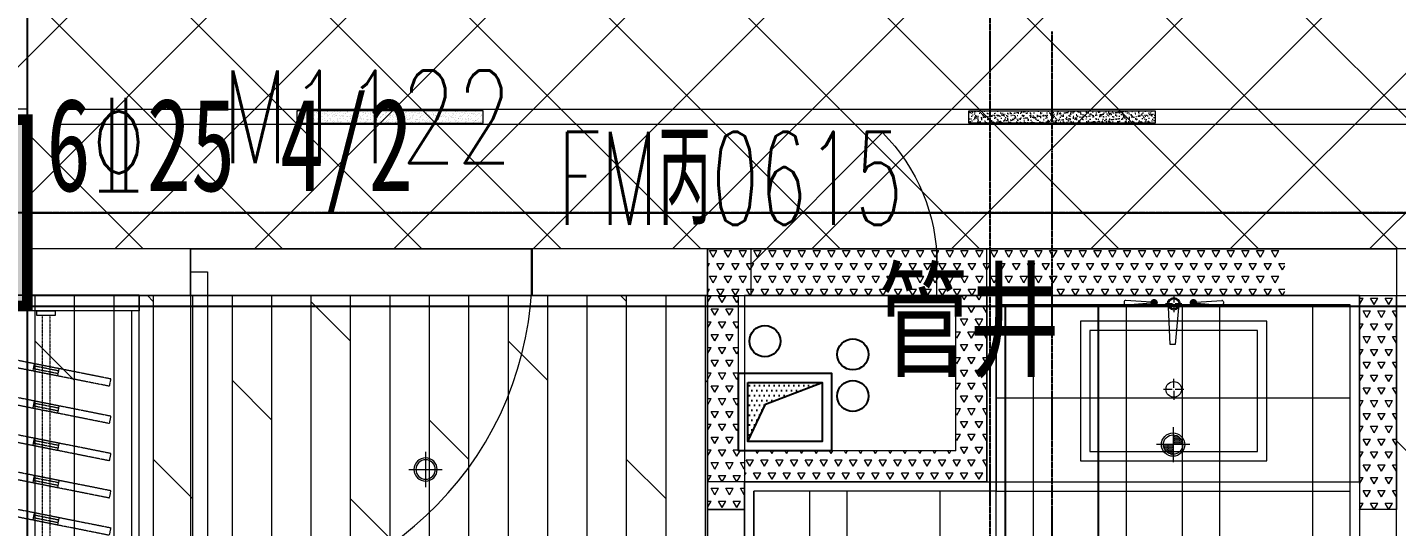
# Model space of a CAD drawing. Header units: millimetres. Extents: x 33621 to 401573, y -91663 to 133135.
# Drawn here: x 125397 to 129807, y 48901 to 50508 of the extents above; entities that cross this region are included whole.
import ezdxf

# ---------------------------------------------------------------- set-up
doc = ezdxf.new("R2010")
doc.units = ezdxf.units.MM
doc.header["$LTSCALE"] = 10
for name, pattern in [('CENTER2', [1.125, 0.75, -0.125, 0.125, -0.125]), ('DASH', [0.35, 0.25, -0.1]), ('DOT', [0.2, 0.1, -0.1]), ('DOTE', [2.42, 2, -0.2, 0.02, -0.2])]:
    doc.linetypes.add(name, pattern=pattern)
doc.layers.get('0').update_dxf_attribs({"color": 253})
doc.layers.add('0a', color=253, linetype='Continuous', plot=False)
for name, color, linetype in [('0a填充', 253, 'Continuous'), ('ELE', 253, 'Continuous'), ('GRID', 253, 'CENTER2'), ('VPIPE-污水', 253, 'Continuous'), ('VPIPE-热给水', 253, 'Continuous'), ('VPIPE-给水', 253, 'Continuous'), ('WINDOW_TEXT', 253, 'Continuous'), ('填充', 253, 'Continuous'), ('柱', 253, 'Continuous'), ('梁', 253, 'Continuous'), ('梁原位标注', 253, 'Continuous'), ('次梁', 253, 'Continuous'), ('洁具', 253, 'Continuous'), ('风道（排气道）', 253, 'Continuous')]:
    doc.layers.add(name, color=color, linetype=linetype)
for name, color, linetype, lineweight in [('DOOR【门】', 253, 'Continuous', 0), ('DS-4BS-FINISH【墙完成线】', 253, 'Continuous', 0), ('FC-FLOOR【地材分格】', 253, 'Continuous', 0), ('FF-FIXT【洁具】', 253, 'Continuous', 0), ('FF-FURN【成品家具】', 253, 'Continuous', 0), ('FF-FURN【成品家私】', 253, 'Continuous', 0), ('RC-FIN【天花轮廓线】', 253, 'Continuous', 0), ('RC-LIGHT【天花灯具】', 253, 'Continuous', 0), ('RC-Modelling【天花造型】', 253, 'Continuous', 0), ('RC-STR【天花细线】', 253, 'Continuous', 0), ('TXT【平面空间文字】', 253, 'Continuous', 0), ('WALL', 253, 'Continuous', 0), ('Wall【新建墙】', 253, 'Continuous', 0), ('WINDOW', 253, 'Continuous', 0), ('新建墙体', 253, 'Continuous', 0)]:
    doc.layers.add(name, color=color, linetype=linetype, lineweight=lineweight)
doc.styles.add('_TCH_WINDOW', font='SIMPLEX', dxfattribs={"bigfont": 'GBCBIG'})
doc.styles.add('SUN', font='romans.shx', dxfattribs={"width": 0.8, "bigfont": 'hzdx.shx'})
pattern_1 = [(90, (110816.51, 55975.26), (-127, 8e-15), []), (135, (110816.5, 55975.26), (-254, -254), [179.605, -359.21])]

# ---------------------------------------------------------------- blocks, each defined once
blk = doc.blocks.new('$DorLib2D$00000001')
for p, q in [((0.45, 0.975), (0.5, 0.975)), ((0.45, 0), (0.45, 0.975)), ((0.5, 0), (0.5, 0.975)), ((0.5, 0), (0.45, 0))]:
    blk.add_line(p, q)
at = {"lineweight": 13}
blk.add_arc((0.475, 0), 0.975, 91.4693, 180, dxfattribs=at)
blk = doc.blocks.new('海龙0109180699')
for points in [[(-1740, 7095.5), (-1740, 7145.5), (-1140, 7145.5), (-1140, 7095.5)], [(-1740, 7145.5), (-1740, 5345.5), (-1140, 5345.5), (-1140, 7145.5)]]:
    blk.add_lwpolyline(points, close=True)
at = {"color": 8}
blk.add_lwpolyline([(-1470, 7080.5), (-1470, 7095.5), (-1410, 7095.5), (-1410, 7080.5)], close=True, dxfattribs=at)
at = {"color": 8, "linetype": 'DASH', "ltscale": 0.006}
for points in [[(-1452.5, 7080.5), (-1452.5, 5410.5)], [(-1427.5, 7080.5), (-1427.5, 5410.5)]]:
    blk.add_lwpolyline(points, dxfattribs=at)
at = {"color": 8}
blk.add_lwpolyline([(-1165, 7095.5), (-1165, 5395.5)], dxfattribs=at)
at = {"color": 8, "linetype": 'DASH', "ltscale": 0.006}
for points in [[(-1643.5, 6958.7), (-1231.6, 6876.8), (-1236.5, 6852.3), (-1648.4, 6934.2)], [(-1476.8, 6925.6), (-1398.3, 6909.9), (-1403.2, 6885.4), (-1481.7, 6901)], [(-1478.3, 6918.2), (-1399.8, 6902.6), (-1401.7, 6892.8), (-1480.2, 6908.4)], [(-1643.5, 6838.7), (-1231.6, 6756.8), (-1236.5, 6732.3), (-1648.4, 6814.2)], [(-1476.8, 6805.6), (-1398.3, 6789.9), (-1403.2, 6765.4), (-1481.7, 6781)], [(-1478.3, 6798.2), (-1399.8, 6782.6), (-1401.7, 6772.8), (-1480.2, 6788.4)], [(-1643.5, 6718.7), (-1231.6, 6636.8), (-1236.5, 6612.3), (-1648.4, 6694.2)], [(-1476.8, 6685.6), (-1398.3, 6669.9), (-1403.2, 6645.4), (-1481.7, 6661)], [(-1478.3, 6678.2), (-1399.8, 6662.6), (-1401.7, 6652.8), (-1480.2, 6668.4)], [(-1643.5, 6598.7), (-1231.6, 6516.8), (-1236.5, 6492.3), (-1648.4, 6574.2)], [(-1476.8, 6565.6), (-1398.3, 6549.9), (-1403.2, 6525.4), (-1481.7, 6541)], [(-1478.3, 6558.2), (-1399.8, 6542.6), (-1401.7, 6532.8), (-1480.2, 6548.4)], [(-1643.5, 6478.7), (-1231.6, 6396.8), (-1236.5, 6372.3), (-1648.4, 6454.2)], [(-1476.8, 6445.6), (-1398.3, 6429.9), (-1403.2, 6405.4), (-1481.7, 6421)], [(-1478.3, 6438.2), (-1399.8, 6422.6), (-1401.7, 6412.8), (-1480.2, 6428.4)]]:
    blk.add_lwpolyline(points, close=True, dxfattribs=at)
blk = doc.blocks.new('A$C434F664F')
at = {"layer": '0a填充'}
h = blk.add_hatch(color=256, dxfattribs=at)
h.paths.add_polyline_path([(936, 75), (942, 75), (942, 81), (936, 81)])
h.paths.add_polyline_path([(898, 99), (904, 99), (904, 105), (898, 105)])
h.paths.add_polyline_path([(864, 99), (870, 99), (870, 105), (864, 105)])
h.paths.add_polyline_path([(864, 75), (870, 75), (870, 81), (864, 81)])
h.paths.add_polyline_path([(792, 75), (798, 75), (798, 81), (792, 81)])
h.paths.add_polyline_path([(720, 75), (726, 75), (726, 81), (720, 81)])
h.paths.add_polyline_path([(648, 75), (654, 75), (654, 81), (648, 81)])
h.paths.add_polyline_path([(576, 75), (582, 75), (582, 81), (576, 81)])
h.paths.add_polyline_path([(504, 75), (510, 75), (510, 81), (504, 81)])
h.paths.add_polyline_path([(432, 75), (438, 75), (438, 81), (432, 81)])
h.paths.add_polyline_path([(360, 99), (366, 99), (366, 105), (360, 105)])
h.paths.add_polyline_path([(360, 75), (366, 75), (366, 81), (360, 81)])
h.paths.add_polyline_path([(326, 99), (332, 99), (332, 105), (326, 105)])
h.paths.add_polyline_path([(288, 75), (294, 75), (294, 81), (288, 81)])
h.paths.add_polyline_path([(216, 75), (222, 75), (222, 81), (216, 81)])
h.paths.add_polyline_path([(144, 75), (150, 75), (150, 81), (144, 81)])
h.paths.add_polyline_path([(72, 99), (78, 99), (78, 105), (72, 105)])
h.paths.add_polyline_path([(72, 75), (78, 75), (78, 81), (72, 81)])
h.paths.add_polyline_path([(38, 99), (44, 99), (44, 105), (38, 105)])
h.paths.add_polyline_path([(0, 75), (6, 75), (6, 81), (0, 81)])
blk = doc.blocks.new('海龙0425175846')
at = {"layer": 'GRID', "ltscale": 0.01}
for p, q in [((446.442, 256.97), (446.442, 41.921)), ((448.442, 158.857), (448.442, 61.356)), ((497.558, 153.02), (-487.558, 153.02))]:
    blk.add_line(p, q, dxfattribs=at)
at = {"layer": '柱', "const_width": 0.35}
blk.add_lwpolyline([(415.442, 150.02), (415.442, 156.02), (409.442, 156.02), (409.442, 150.02)], close=True, dxfattribs=at)
at = {"layer": '梁', "ltscale": 0.01}
for p, q in [((415.442, 156.02), (415.442, 174.02)), ((415.442, 153.02), (481.442, 153.02)), ((415.442, 150.02), (481.442, 150.02)), ((415.442, 81.02), (415.442, 150.02))]:
    blk.add_line(p, q, dxfattribs=at)
at = {"layer": '次梁'}
for p, q in [((446.942, 78.02), (446.942, 150.02)), ((449.942, 78.02), (449.942, 150.02))]:
    blk.add_line(p, q, dxfattribs=at)
at = {"layer": '0a填充'}
blk.add_blockref('A$C434F664F', (-454.558, 75.02), dxfattribs=at)
at = {"layer": '梁原位标注', "width": 0.7}
blk.add_text('6%%13225 4/2', height=3, dxfattribs=at).set_placement((416.055, 153.72))
blk = doc.blocks.new('圆形筒灯')
at = {"color": 251, "linetype": 'DOTE', "ltscale": 43.504693}
blk.add_line((0, 90.6), (0, -90.6), dxfattribs=at)
at = {"color": 251, "linetype": 'DOTE', "ltscale": 41.297046}
blk.add_line((86, 0), (-86, 0), dxfattribs=at)
blk.add_ellipse((0, 0), major_axis=(-42.4, 42.4), ratio=1, start_param=2.355868237233172, end_param=8.639053544412757)
at = {"color": 251}
blk.add_ellipse((0, 0), major_axis=(35.4, 35.4), ratio=1, start_param=5.49871431692557, end_param=11.78189962410516, dxfattribs=at)
blk = doc.blocks.new('ZL_0603125599')
at = {"layer": 'RC-Modelling【天花造型】'}
blk.add_lwpolyline([(-133, 653.5), (966.9, 653.5), (966.9, 503.5), (-133, 503.5)], close=True, dxfattribs=at)
at = {"layer": 'RC-LIGHT【天花灯具】', "xscale": 0.625, "yscale": 0.625, "zscale": 0.625}
blk.add_blockref('圆形筒灯', (210, -56.6), dxfattribs=at)
blk = doc.blocks.new('防雾筒灯')
at = {"ltscale": 30}
h = blk.add_hatch(dxfattribs=at)
h.set_pattern_fill('DOTS', color=251, scale=3)
h.set_pattern_definition([(0, (-62.322, -46.6336), (2.38125, 4.7625), [0, -4.7625])])
edge = h.paths.add_edge_path()
edge.add_ellipse((0, 0), major_axis=(35.4, 35.4), ratio=1, start_angle=315, end_angle=405)
edge.add_line((0, 50), (0, 0))
edge.add_line((0, 0), (50, 0))
edge = h.paths.add_edge_path()
edge.add_line((0, 0), (-50, 0))
edge.add_ellipse((0, 0), major_axis=(35.4, 35.4), ratio=1, start_angle=495, end_angle=225)
edge.add_line((0, -50), (0, 0))
at = {"color": 251, "linetype": 'DOTE', "ltscale": 43.504693}
blk.add_line((0, 90.6), (0, -90.6), dxfattribs=at)
at = {"color": 251, "linetype": 'DOTE', "ltscale": 41.297046}
blk.add_line((86, 0), (-86, 0), dxfattribs=at)
blk.add_ellipse((0, 0), major_axis=(-42.4, 42.4), ratio=1, start_param=2.355868237233172, end_param=8.639053544412757)
at = {"color": 251}
blk.add_ellipse((0, 0), major_axis=(35.4, 35.4), ratio=1, start_param=5.49871431692557, end_param=11.78189962410516, dxfattribs=at)
blk = doc.blocks.new('ZL_0814093391')
at = {"layer": 'RC-LIGHT【天花灯具】'}
h = blk.add_hatch(dxfattribs=at)
h.set_pattern_fill('AR-SAND', color=251, scale=0.316764)
h.set_pattern_definition([(37.5, (-300, -35), (-0.50683, 15.50283), [0, -12.2296, 0, -13.67785, 0, -13.07441]), (7.5, (-300, -35), (14.23926, 22.7064), [0, -6.59755, 0, -11.02274, 0, -4.22404]), (327.5, (-309.896, -35), (25.05575, 0.04552), [0, -4.0229, 0, -14.48243, 0, -18.90761]), (317.5, (-309.896, -35), (24.1867, 7.0616), [0, -2.01145, 0, -9.49404, 0, -10.86182])])
h.paths.add_polyline_path([(300, 5), (-300, 5), (-300, -35), (300, -35)])
blk.add_lwpolyline([(-300, 5), (300, 5), (300, -35), (-300, -35)], close=True, dxfattribs=at)
blk = doc.blocks.new('A$C5D954283')
at = {"color": 8}
for p, q in [((0, 532.1), (0, 509.5)), ((-4, 505.5), (-26.2, 505.5)), ((0, 501.5), (0, 478.5)), ((25.8, 505.5), (4, 505.5)), ((-5, 230), (-32.8, 230)), ((0, 235.1), (0, 263.8)), ((0, 225), (0, 196.3)), ((32.3, 230), (5, 230))]:
    blk.add_line(p, q, dxfattribs=at)
at = {"color": 0, "linetype": 'Continuous'}
for p, q in [((-159.8, 511.3), (-159.8, 506.3)), ((-11.2, 374.3), (-17.5, 495.5)), ((15.1, 492.2), (4.8, 374.3)), ((159.8, 511.3), (159.8, 506.3)), ((4.8, 374.3), (-11.2, 374.3))]:
    blk.add_line(p, q, dxfattribs=at)
at = {"color": 8, "ltscale": 1000, "const_width": 0.448}
blk.add_lwpolyline([(0, 505.7, -1), (0, 505.3, -1)], format="xyb", close=True, dxfattribs=at)
at = {"color": 0, "linetype": 'Continuous'}
blk.add_lwpolyline([(300, 0), (300, 450), (-300, 450), (-300, 0)], close=True, dxfattribs=at)
at = {"color": 8}
blk.add_lwpolyline([(270, 30), (270, 420), (-270, 420), (-270, 30)], close=True, dxfattribs=at)
at = {"color": 8, "const_width": 0.84}
blk.add_lwpolyline([(0.1, 230.5, -1), (0.1, 229.6, -1)], format="xyb", close=True, dxfattribs=at)
at = {"color": 0, "linetype": 'Continuous'}
blk.add_circle((0, 505.5), 20.2, dxfattribs=at)
at = {"color": 8}
for centre, radius in [((0.3, 505.7), 16.3), ((0, 230), 25.2)]:
    blk.add_circle(centre, radius, dxfattribs=at)
at = {"color": 0, "linetype": 'Continuous'}
for centre, start, end in [((-154.8, 511.3), 88.2889, 180), ((-154.8, 506.3), 180, 271.7111), ((154.8, 511.3), 0, 91.7111), ((154.8, 506.3), 268.2889, 0)]:
    blk.add_arc(centre, 5, start, end, dxfattribs=at)
at = {"color": 250, "linetype": 'DOT', "ltscale": 1000}
for points in [[(-57.3, 508.8), (-57.4, 510), (-57.8, 511.1), (-58.3, 512.1), (-59.1, 513), (-60, 513.8), (-61, 514.3), (-62.2, 514.7), (-63.3, 514.8), (-64.5, 514.7), (-65.6, 514.3), (-66.7, 513.8), (-67.6, 513), (-68.3, 512.1), (-68.9, 511.1), (-69.2, 510), (-69.3, 508.8), (-69.2, 507.6), (-68.9, 506.5), (-68.3, 505.5), (-67.6, 504.6), (-66.7, 503.8), (-65.6, 503.3), (-64.5, 502.9), (-63.3, 502.8), (-62.2, 502.9), (-61, 503.3), (-60, 503.8), (-59.1, 504.6), (-58.3, 505.5), (-57.8, 506.5), (-57.4, 507.6)], [(69.3, 508.8), (69.2, 510), (68.9, 511.1), (68.3, 512.1), (67.6, 513), (66.7, 513.8), (65.6, 514.3), (64.5, 514.7), (63.3, 514.8), (62.2, 514.7), (61, 514.3), (60, 513.8), (59.1, 513), (58.3, 512.1), (57.8, 511.1), (57.4, 510), (57.3, 508.8), (57.4, 507.6), (57.8, 506.5), (58.3, 505.5), (59.1, 504.6), (60, 503.8), (61, 503.3), (62.2, 502.9), (63.3, 502.8), (64.5, 502.9), (65.6, 503.3), (66.7, 503.8), (67.6, 504.6), (68.3, 505.5), (68.9, 506.5), (69.2, 507.6)]]:
    blk.add_wipeout(points, dxfattribs=at)
at = {"color": 0, "linetype": 'Continuous'}
for p, q in [((-72.3, 510.3), (-154.7, 516.3)), ((-72.3, 507.3), (-154.7, 501.3)), ((72.3, 510.3), (154.7, 516.3)), ((72.3, 507.3), (154.7, 501.3))]:
    blk.add_line(p, q, dxfattribs=at)
at = {"color": 0, "linetype": 'Continuous', "const_width": 12}
for points in [[(-63.3, 514.8, -1), (-63.3, 502.8, -1)], [(63.3, 514.8, 1), (63.3, 502.8, 1)]]:
    blk.add_lwpolyline(points, format="xyb", close=True, dxfattribs=at)
blk = doc.blocks.new('PQD')
at = {"layer": '填充'}
h = blk.add_hatch(dxfattribs=at)
h.set_pattern_fill('DOTS', color=256, scale=10, style=0)
h.paths.add_polyline_path([(517039.4, 222520.7), (516799.4, 222520.7), (516799.4, 222330.7), (516857.1, 222450.6)])
blk.add_lwpolyline([(516799.4, 222330.7), (516857.1, 222450.6), (517039.4, 222520.7)], dxfattribs=at)
at = {"layer": '风道（排气道）'}
for points in [[(516769.4, 222550.7), (517069.4, 222550.7), (517069.4, 222300.7), (516769.4, 222300.7)], [(516799.4, 222520.7), (517039.4, 222520.7), (517039.4, 222330.7), (516799.4, 222330.7)]]:
    blk.add_lwpolyline(points, close=True, dxfattribs=at)
blk = doc.blocks.new('$DorLib2D$00000114')
at = {"color": 0}
blk.add_line((0.5, 0), (-0.2071, 0.7071), dxfattribs=at)
blk.add_arc((0.5, 0), 1, 135, 180, dxfattribs=at)
blk = doc.blocks.new('ZL_08155714')
at = {"layer": 'VPIPE-污水'}
blk.add_circle((-129.2, -712), 50, dxfattribs=at)
at = {"layer": 'VPIPE-热给水'}
blk.add_circle((153.9, -888.5), 50, dxfattribs=at)
at = {"layer": 'VPIPE-给水'}
blk.add_circle((153.9, -754.4), 50, dxfattribs=at)
at = {"layer": 'WALL'}
for p, q in [((-314.6, -1164.9), (-314.6, -414.9)), ((-314.6, -414.9), (585.4, -414.9)), ((585.4, -1164.9), (585.4, -414.9)), ((-214.6, -1064.9), (-214.6, -564.9)), ((-214.6, -564.9), (485.4, -564.9)), ((485.4, -1064.9), (485.4, -564.9)), ((485.4, -1064.9), (-214.6, -1064.9)), ((585.4, -1164.9), (-314.6, -1164.9))]:
    blk.add_line(p, q, dxfattribs=at)
at = {"layer": 'WINDOW'}
for p, q in [((-175.1, -414.9), (424.9, -414.9)), ((-175.1, -414.9), (-175.1, -564.9)), ((424.9, -564.9), (424.9, -414.9)), ((-175.1, -564.9), (424.9, -564.9))]:
    blk.add_line(p, q, dxfattribs=at)
at = {"layer": 'DOOR【门】', "xscale": -600, "yscale": 600, "zscale": -600}
blk.add_blockref('$DorLib2D$00000114', (124.9, -464.9), dxfattribs=at)
at = {"layer": '洁具'}
blk.add_blockref('PQD', (-516984, -223365.7), dxfattribs=at)
at = {"layer": 'ELE', "ltscale": 100, "style": 'SUN', "width": 0.6}
blk.add_text('FM丙0615', height=300, dxfattribs=at).set_placement((-797.1, -337.9, 0))
at = {"layer": 'TXT【平面空间文字】', "width": 0.75}
blk.add_text('管井', height=300, dxfattribs=at).set_placement((236.4, -794.6))

msp = doc.modelspace()

# ---------------------------------------------------------------- hatches: boundary and pattern name
at = {"layer": 'FC-FLOOR【地材分格】'}
h = msp.add_hatch(dxfattribs=at)
h.set_pattern_fill('ANSI37', color=256, scale=100, double=1)
h.paths.add_polyline_path([(131996.5, 52046.4), (131996.5, 49795.3), (125396.5, 49795.3), (125396.5, 50245.3), (124796.5, 50245.3), (124796.5, 49795.3), (118196.5, 49795.3), (118196.5, 50245.3), (117596.5, 50245.3), (117596.5, 49795.3), (110996.5, 49795.3), (110996.5, 50245.3), (110396.5, 50245.3), (110396.5, 49795.3), (103796.5, 49795.3), (103796.5, 50245.3), (103571.5, 50245.3), (103571.5, 52045.3), (110996.5, 52045.3), (110996.5, 58345.3), (114221.5, 58345.3), (114221.5, 52045.3)])
h = msp.add_hatch(dxfattribs=at)
h.set_pattern_fill('DOLMIT', color=256, scale=20, angle=90, double=1)
h.set_pattern_definition(pattern_1)
h.paths.add_polyline_path([(127586.5, 49645.3), (125171.5, 49646.4), (125171.5, 42746.4), (125396.5, 42745.3), (125396.5, 42345.3), (128596.5, 42345.3), (128596.5, 42445.3), (128621.5, 42445.3), (128621.5, 47045), (127586.5, 47045)])
h = msp.add_hatch(dxfattribs=at)
h.set_pattern_fill('_USER', color=256, scale=600, double=1, pattern_type=0)
h.set_pattern_definition([(0, (128516.5, 49015.26), (0, 600), []), (90, (128516.5, 49015.26), (-600, 4e-14), [])])
h.paths.add_polyline_path([(129656.5, 49615.3), (128516.5, 49615.3), (128516.5, 49015.3), (127736.5, 49015.3), (127736.5, 47195), (129656.5, 47195)])
h = msp.add_hatch(dxfattribs=at)
h.set_pattern_fill('DOLMIT', color=256, scale=20, angle=90, double=1)
h.set_pattern_definition(pattern_1)
h.paths.add_polyline_path([(129806.5, 49645.3), (132221.5, 49646.4), (132221.5, 42746.4), (131996.5, 42745.3), (131996.5, 42345.3), (128796.5, 42345.3), (128796.5, 42445.3), (128771.5, 42445.3), (128771.5, 47045), (129806.5, 47045)])
at = {"layer": 'RC-STR【天花细线】'}
h = msp.add_hatch(dxfattribs=at)
h.set_pattern_fill('_USER', color=256, scale=300, double=1, pattern_type=0)
h.set_pattern_definition([(0, (128936.52, 49015.26), (0, 300), []), (90, (128936.52, 49015.26), (-300, 2e-14), [])])
h.paths.add_polyline_path([(129656.5, 49615.3), (128516.5, 49615.3), (128516.5, 49015.3), (127736.5, 49015.3), (127736.5, 47195), (129656.5, 47195)])
at = {"layer": '新建墙体'}
h = msp.add_hatch(dxfattribs=at)
h.set_pattern_fill('TRIANG', color=4, scale=5)
h.set_pattern_definition([(60, (128486.516, 49645.265), (-23.8125, 41.2445), [23.8125, -23.8125]), (120, (128486.516, 49645.265), (-47.625, 3e-08), [23.8125, -23.8125]), (0, (128474.61, 49665.887), (23.8125, 41.2445), [23.8125, -23.8125])])
h.paths.add_polyline_path([(129446.5, 49795.3), (127586.5, 49795.3), (127586.5, 49645.3), (129446.5, 49645.3)])
h = msp.add_hatch(dxfattribs=at)
h.set_pattern_fill('TRIANG', color=4, scale=5)
h.set_pattern_definition([(60, (127586.516, 49045.265), (-23.8125, 41.2445), [23.8125, -23.8125]), (120, (127586.516, 49045.265), (-47.625, 3e-08), [23.8125, -23.8125]), (0, (127574.61, 49065.887), (23.8125, 41.2445), [23.8125, -23.8125])])
h.paths.add_polyline_path([(127706.5, 49145.3), (127686.5, 49145.3), (127686.5, 49645.3), (127586.5, 49645.3), (127586.5, 48956.1), (127706.5, 48956.1)])
h = msp.add_hatch(dxfattribs=at)
h.set_pattern_fill('TRIANG', color=4, scale=5)
h.set_pattern_definition([(60, (72859.312, 47115.71), (-23.8125, 41.24446), [23.8125, -23.8125]), (120, (72859.312, 47115.71), (-47.625, 3e-08), [23.8125, -23.8125]), (0, (72847.406, 47136.33), (23.8125, 41.24446), [23.8125, -23.8125])])
h.paths.add_polyline_path([(128486.5, 49645.3), (128386.5, 49645.3), (128386.5, 49145.3), (127706.5, 49145.3), (127706.5, 49045.3), (128486.5, 49045.3)])
h = msp.add_hatch(dxfattribs=at)
h.set_pattern_fill('TRIANG', color=4, scale=5)
h.set_pattern_definition([(60, (129686.516, 48956.15), (-23.8125, 41.2445), [23.8125, -23.8125]), (120, (129686.516, 48956.15), (-47.625, 3e-08), [23.8125, -23.8125]), (0, (129674.61, 48976.77), (23.8125, 41.2445), [23.8125, -23.8125])])
h.paths.add_polyline_path([(129806.5, 49645.3), (129686.5, 49645.3), (129686.5, 48956.1), (129806.5, 48956.1)])

# ---------------------------------------------------------------- linework, layer by layer
at = {"layer": 'DS-4BS-FINISH【墙完成线】'}
for points in [[(131996.5, 52046.4), (131996.5, 49795.3), (125396.5, 49795.3), (125396.5, 50245.3), (124796.5, 50245.3), (124796.5, 49795.3), (118196.5, 49795.3), (118196.5, 50245.3), (117596.5, 50245.3), (117596.5, 49795.3), (110996.5, 49795.3), (110996.5, 50245.3), (110396.5, 50245.3), (110396.5, 49795.3), (103796.5, 49795.3), (103796.5, 50245.3), (103571.5, 50245.3), (103571.5, 52045.3), (110996.5, 52045.3), (110996.5, 58345.3), (114221.5, 58345.3), (114221.5, 52045.3), (131996.5, 52046.4)], [(127586.5, 49645.3), (125171.5, 49646.4), (125171.5, 42746.4), (125396.5, 42745.3), (125396.5, 42345.3), (128596.5, 42345.3), (128596.5, 42445.3), (128621.5, 42445.3), (128621.5, 47045), (127586.5, 47045), (127586.5, 49645.3)]]:
    msp.add_lwpolyline(points, dxfattribs=at)
at = {"layer": 'FF-FURN【成品家具】'}
for p, q in [((127586.5, 48956.1), (127586.5, 48156.1)), ((129806.5, 48156.1), (129806.5, 48956.1))]:
    msp.add_line(p, q, dxfattribs=at)
at = {"layer": 'RC-FIN【天花轮廓线】'}
for points in [[(127019.4, 49645.3), (125922.1, 49645.3), (125922.1, 49795.3), (127019.4, 49795.3)], [(127586.5, 48956.1), (127706.5, 48956.1), (127706.5, 48156.1), (127586.5, 48156.1)], [(129806.5, 48956.1), (129686.5, 48956.1), (129686.5, 48156.1), (129806.5, 48156.1)]]:
    msp.add_lwpolyline(points, close=True, dxfattribs=at)
at = {"layer": 'RC-STR【天花细线】'}
msp.add_lwpolyline([(125496.5, 50195.3), (125496.5, 50245.3), (131696.5, 50245.3), (131696.5, 50195.3)], close=True, dxfattribs=at)
at = {"layer": 'WALL', "color": 6}
for p, q in [((125922.1, 49795.3), (125396.5, 49795.3)), ((125922.1, 49645.3), (125922.1, 49795.3)), ((125922.1, 49645.3), (125922.1, 49795.3)), ((125922.1, 49795.3), (125922.1, 49795.3)), ((125922.1, 49645.3), (125922.1, 49795.3)), ((125922.1, 49645.3), (125922.1, 49795.3)), ((127022.1, 49795.3), (127022.1, 49645.3)), ((127022.1, 49795.3), (127022.1, 49645.3)), ((127022.1, 49795.3), (127022.1, 49645.3)), ((127022.1, 49795.3), (127022.1, 49645.3)), ((130371, 49795.3), (127022.1, 49795.3)), ((125396.5, 49645.3), (125922.1, 49645.3)), ((127022.1, 49645.3), (127019.4, 49645.3)), ((127022.1, 49645.3), (127019.4, 49645.3)), ((127022.1, 49645.3), (127019.4, 49645.3))]:
    msp.add_line(p, q, dxfattribs=at)
at = {"layer": 'Wall【新建墙】'}
for p, q in [((127586.5, 49795.3), (129806.5, 49795.3)), ((127586.5, 49795.3), (127586.5, 48956.1)), ((129806.5, 49795.3), (129806.5, 48956.1)), ((127706.5, 49645.3), (127706.5, 48956.1)), ((129686.5, 49645.3), (129686.5, 48956.1)), ((127706.5, 48956.1), (127586.5, 48956.1)), ((129806.5, 48956.1), (129686.5, 48956.1))]:
    msp.add_line(p, q, dxfattribs=at)

# ---------------------------------------------------------------- block references
at = {"layer": '0a', "xscale": 100, "yscale": 100, "zscale": 100}
msp.add_blockref('海龙0425175846', (83852.3, 34609.4), dxfattribs=at)
at = {"layer": 'DOOR【门】'}
ref = msp.add_blockref('$DorLib2D$00000001', (126472.1, 49721.4), dxfattribs=dict(at, xscale=-1100, yscale=-1100, zscale=-1100))
ref.add_attrib('A', 'M1122', (126022.1, 50071.7), dxfattribs={"layer": 'WINDOW_TEXT', "height": 297.5, "style": '_TCH_WINDOW', "width": 0.705882})
at = {"layer": 'FF-FURN【成品家私】'}
msp.add_blockref('海龙0109180699', (126896.5, 42500.9), dxfattribs=at)
at = {"layer": 'RC-LIGHT【天花灯具】', "xscale": -1, "rotation": 180}
msp.add_blockref('ZL_0814093391', (126564, 50205.3), dxfattribs=at)
at = {"layer": 'RC-LIGHT【天花灯具】', "rotation": 179.9999999999999}
msp.add_blockref('ZL_0814093391', (128729.1, 50205.3), dxfattribs=at)
at = {"layer": 'RC-LIGHT【天花灯具】', "xscale": -1}
msp.add_blockref('ZL_0603125599', (126889, 49141.8), dxfattribs=at)
at = {"layer": 'WALL', "color": 6}
msp.add_blockref('ZL_08155714', (127901.2, 50210.2), dxfattribs=at)

# ---------------------------------------------------------------- next in the draw order: block references
at = {"layer": 'FF-FIXT【洁具】', "linetype": 'Continuous'}
msp.add_blockref('A$C5D954283', (129088.8, 49113.1), dxfattribs=at)

# ---------------------------------------------------------------- next in the draw order: linework, layer by layer
at = {"layer": 'DS-4BS-FINISH【墙完成线】'}
msp.add_lwpolyline([(129656.5, 49615.3), (128516.5, 49615.3), (128516.5, 49015.3), (127736.5, 49015.3), (127736.5, 47195), (129656.5, 47195)], close=True, dxfattribs=at)
msp.add_lwpolyline([(129806.5, 49645.3), (132221.5, 49646.4), (132221.5, 42746.4), (131996.5, 42745.3), (131996.5, 42345.3), (128796.5, 42345.3), (128796.5, 42445.3), (128771.5, 42445.3), (128771.5, 47045), (129806.5, 47045), (129806.5, 49645.3)], dxfattribs=at)
at = {"layer": 'FF-FIXT【洁具】', "linetype": 'Continuous'}
msp.add_lwpolyline([(129686.5, 49645.3), (128486.5, 49645.3), (128486.5, 49045.3), (129686.5, 49045.3)], close=True, dxfattribs=at)
at = {"layer": 'WALL', "color": 6}
for p, q in [((127022.1, 49645.3), (130371, 49645.3)), ((129686.5, 49645.3), (127706.5, 49645.3))]:
    msp.add_line(p, q, dxfattribs=at)
at = {"layer": 'Wall【新建墙】'}
msp.add_lwpolyline([(127706.5, 49045.3), (128486.5, 49045.3), (128486.5, 49645.3), (129686.5, 49645.3), (129686.5, 47165), (127706.5, 47165), (127706.5, 49045.3)], dxfattribs=at)

# ---------------------------------------------------------------- next in the draw order: block references
at = {"layer": 'RC-LIGHT【天花灯具】', "xscale": 0.625, "yscale": 0.625, "zscale": 0.625}
msp.add_blockref('防雾筒灯', (129086.5, 49165.3), dxfattribs=at)

doc.saveas('drawing.dxf')
